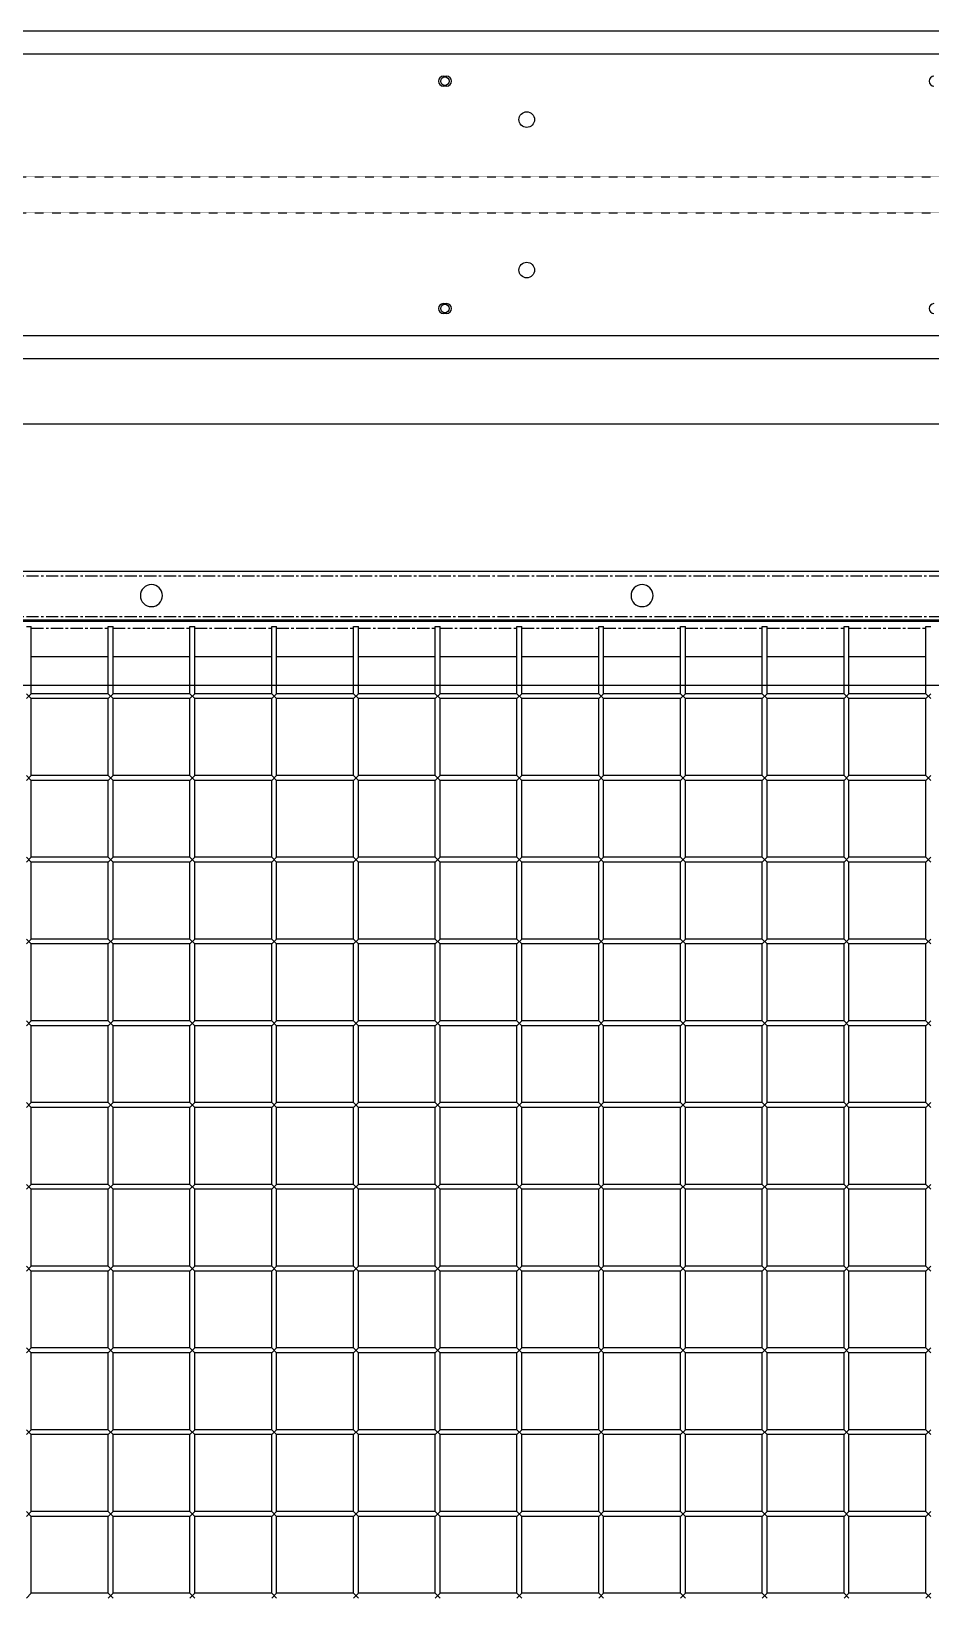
# Model space of a CAD drawing. Header units: millimetres. Extents: x -198529 to 244266, y -64 to 158464.
# Drawn here: x -168582 to -168032, y 109934 to 110890 of the extents above; entities that cross this region are included whole.
import ezdxf

# ---------------------------------------------------------------- set-up
doc = ezdxf.new("R2010")
doc.units = ezdxf.units.MM
doc.linetypes.add('CENTER', pattern=[12, 7.5, -1.5, 1.5, -1.5])
doc.linetypes.add('HIDDEN', pattern=[0.2, 0.1, -0.1])
doc.layers.add('0-DCC', color=30, linetype='Continuous')
doc.layers.add('0-DCC-STRUC', color=180, linetype='Continuous')

# ---------------------------------------------------------------- blocks, each defined once
blk = doc.blocks.new('DCC2850x1800(右)')
at = {"color": 0, "linetype": 'Continuous'}
for p, q in [((65614.5, -72678.48), (62966, -72678.48)), ((62966, -72709.38), (65613, -72709.38)), ((63792.5, -72712.38), (63789.5, -72712.38)), ((63792.5, -72753.48), (63792.5, -72712.38)), ((63839.5, -72753.48), (63839.5, -72712.38)), ((63842.5, -72712.38), (63839.5, -72712.38)), ((63842.5, -72753.48), (63842.5, -72712.38)), ((63889.5, -72753.48), (63889.5, -72712.38)), ((63892.5, -72712.38), (63889.5, -72712.38)), ((63892.5, -72753.48), (63892.5, -72712.38)), ((63939.5, -72753.48), (63939.5, -72712.38)), ((63942.5, -72712.38), (63939.5, -72712.38)), ((63942.5, -72753.48), (63942.5, -72712.38)), ((63989.5, -72753.48), (63989.5, -72712.38)), ((63992.5, -72712.38), (63989.5, -72712.38)), ((63992.5, -72753.48), (63992.5, -72712.38)), ((64039.5, -72753.48), (64039.5, -72712.38)), ((64042.5, -72712.38), (64039.5, -72712.38)), ((64042.5, -72753.48), (64042.5, -72712.38)), ((64089.5, -72753.48), (64089.5, -72712.38)), ((64092.5, -72712.38), (64089.5, -72712.38)), ((64092.5, -72753.48), (64092.5, -72712.38)), ((64139.5, -72753.48), (64139.5, -72712.38)), ((64142.5, -72712.38), (64139.5, -72712.38)), ((64142.5, -72753.48), (64142.5, -72712.38)), ((64189.5, -72753.48), (64189.5, -72712.38)), ((64192.5, -72712.38), (64189.5, -72712.38)), ((64192.5, -72753.48), (64192.5, -72712.38)), ((64239.5, -72753.48), (64239.5, -72712.38)), ((64242.5, -72712.38), (64239.5, -72712.38)), ((64242.5, -72753.48), (64242.5, -72712.38)), ((64289.5, -72753.48), (64289.5, -72712.38)), ((64292.5, -72712.38), (64289.5, -72712.38)), ((64292.5, -72753.48), (64292.5, -72712.38)), ((64339.5, -72753.48), (64339.5, -72712.38)), ((64342.5, -72712.38), (64339.5, -72712.38)), ((63792.5, -72730.88), (63839.5, -72730.88)), ((63842.5, -72730.88), (63889.5, -72730.88)), ((63892.5, -72730.88), (63939.5, -72730.88)), ((63942.5, -72730.88), (63989.5, -72730.88)), ((63992.5, -72730.88), (64039.5, -72730.88)), ((64042.5, -72730.88), (64089.5, -72730.88)), ((64092.5, -72730.88), (64139.5, -72730.88)), ((64142.5, -72730.88), (64189.5, -72730.88)), ((64192.5, -72730.88), (64239.5, -72730.88)), ((64242.5, -72730.88), (64289.5, -72730.88)), ((64292.5, -72730.88), (64339.5, -72730.88)), ((63792.5, -72756.48), (63789.5, -72753.48)), ((63792.5, -72753.48), (63789.5, -72756.48)), ((63792.5, -72753.48), (63839.5, -72753.48)), ((63792.5, -72756.48), (63839.5, -72756.48)), ((63792.5, -72803.48), (63792.5, -72756.48)), ((63842.5, -72756.48), (63839.5, -72753.48)), ((63842.5, -72753.48), (63839.5, -72756.48)), ((63839.5, -72803.48), (63839.5, -72756.48)), ((63842.5, -72753.48), (63889.5, -72753.48)), ((63842.5, -72756.48), (63889.5, -72756.48)), ((63842.5, -72803.48), (63842.5, -72756.48)), ((63892.5, -72756.48), (63889.5, -72753.48)), ((63892.5, -72753.48), (63889.5, -72756.48)), ((63889.5, -72803.48), (63889.5, -72756.48)), ((63892.5, -72753.48), (63939.5, -72753.48)), ((63892.5, -72756.48), (63939.5, -72756.48)), ((63892.5, -72803.48), (63892.5, -72756.48)), ((63942.5, -72756.48), (63939.5, -72753.48)), ((63942.5, -72753.48), (63939.5, -72756.48)), ((63939.5, -72803.48), (63939.5, -72756.48)), ((63942.5, -72753.48), (63989.5, -72753.48)), ((63942.5, -72756.48), (63989.5, -72756.48)), ((63942.5, -72803.48), (63942.5, -72756.48)), ((63992.5, -72756.48), (63989.5, -72753.48)), ((63992.5, -72753.48), (63989.5, -72756.48)), ((63989.5, -72803.48), (63989.5, -72756.48)), ((63992.5, -72753.48), (64039.5, -72753.48)), ((63992.5, -72756.48), (64039.5, -72756.48)), ((63992.5, -72803.48), (63992.5, -72756.48)), ((64042.5, -72756.48), (64039.5, -72753.48)), ((64042.5, -72753.48), (64039.5, -72756.48)), ((64039.5, -72803.48), (64039.5, -72756.48)), ((64042.5, -72753.48), (64089.5, -72753.48)), ((64042.5, -72756.48), (64089.5, -72756.48)), ((64042.5, -72803.48), (64042.5, -72756.48)), ((64092.5, -72756.48), (64089.5, -72753.48)), ((64089.5, -72756.48), (64092.5, -72753.48)), ((64089.5, -72803.48), (64089.5, -72756.48)), ((64092.5, -72753.48), (64139.5, -72753.48)), ((64092.5, -72756.48), (64139.5, -72756.48)), ((64092.5, -72803.48), (64092.5, -72756.48)), ((64142.5, -72756.48), (64139.5, -72753.48)), ((64139.5, -72756.48), (64142.5, -72753.48)), ((64139.5, -72803.48), (64139.5, -72756.48)), ((64142.5, -72753.48), (64189.5, -72753.48)), ((64142.5, -72756.48), (64189.5, -72756.48)), ((64142.5, -72803.48), (64142.5, -72756.48)), ((64192.5, -72756.48), (64189.5, -72753.48)), ((64189.5, -72756.48), (64192.5, -72753.48)), ((64189.5, -72803.48), (64189.5, -72756.48)), ((64192.5, -72753.48), (64239.5, -72753.48)), ((64192.5, -72756.48), (64239.5, -72756.48)), ((64192.5, -72803.48), (64192.5, -72756.48)), ((64242.5, -72756.48), (64239.5, -72753.48)), ((64239.5, -72756.48), (64242.5, -72753.48)), ((64239.5, -72803.48), (64239.5, -72756.48)), ((64242.5, -72753.48), (64289.5, -72753.48)), ((64242.5, -72756.48), (64289.5, -72756.48)), ((64242.5, -72803.48), (64242.5, -72756.48)), ((64292.5, -72756.48), (64289.5, -72753.48)), ((64289.5, -72756.48), (64292.5, -72753.48)), ((64289.5, -72803.48), (64289.5, -72756.48)), ((64292.5, -72753.48), (64339.5, -72753.48)), ((64292.5, -72756.48), (64339.5, -72756.48)), ((64292.5, -72803.48), (64292.5, -72756.48)), ((64342.5, -72756.48), (64339.5, -72753.48)), ((64339.5, -72756.48), (64342.5, -72753.48)), ((64339.5, -72803.48), (64339.5, -72756.48)), ((63792.5, -72806.48), (63789.5, -72803.48)), ((63792.5, -72803.48), (63789.5, -72806.48)), ((63792.5, -72803.48), (63839.5, -72803.48)), ((63792.5, -72853.48), (63792.5, -72806.48)), ((63792.5, -72806.48), (63839.5, -72806.48)), ((63842.5, -72806.48), (63839.5, -72803.48)), ((63842.5, -72803.48), (63839.5, -72806.48)), ((63839.5, -72853.48), (63839.5, -72806.48)), ((63842.5, -72803.48), (63889.5, -72803.48)), ((63842.5, -72853.48), (63842.5, -72806.48)), ((63842.5, -72806.48), (63889.5, -72806.48)), ((63892.5, -72806.48), (63889.5, -72803.48)), ((63892.5, -72803.48), (63889.5, -72806.48)), ((63889.5, -72853.48), (63889.5, -72806.48)), ((63892.5, -72803.48), (63939.5, -72803.48)), ((63892.5, -72853.48), (63892.5, -72806.48)), ((63892.5, -72806.48), (63939.5, -72806.48)), ((63942.5, -72806.48), (63939.5, -72803.48)), ((63942.5, -72803.48), (63939.5, -72806.48)), ((63939.5, -72853.48), (63939.5, -72806.48)), ((63942.5, -72803.48), (63989.5, -72803.48)), ((63942.5, -72853.48), (63942.5, -72806.48)), ((63942.5, -72806.48), (63989.5, -72806.48)), ((63992.5, -72806.48), (63989.5, -72803.48)), ((63992.5, -72803.48), (63989.5, -72806.48)), ((63989.5, -72853.48), (63989.5, -72806.48)), ((63992.5, -72803.48), (64039.5, -72803.48)), ((63992.5, -72853.48), (63992.5, -72806.48)), ((63992.5, -72806.48), (64039.5, -72806.48)), ((64042.5, -72806.48), (64039.5, -72803.48)), ((64042.5, -72803.48), (64039.5, -72806.48)), ((64039.5, -72853.48), (64039.5, -72806.48)), ((64042.5, -72803.48), (64089.5, -72803.48)), ((64042.5, -72853.48), (64042.5, -72806.48)), ((64042.5, -72806.48), (64089.5, -72806.48)), ((64092.5, -72806.48), (64089.5, -72803.48)), ((64092.5, -72803.48), (64089.5, -72806.48)), ((64089.5, -72853.48), (64089.5, -72806.48)), ((64092.5, -72803.48), (64139.5, -72803.48)), ((64092.5, -72853.48), (64092.5, -72806.48)), ((64092.5, -72806.48), (64139.5, -72806.48)), ((64142.5, -72806.48), (64139.5, -72803.48)), ((64142.5, -72803.48), (64139.5, -72806.48)), ((64139.5, -72853.48), (64139.5, -72806.48)), ((64142.5, -72803.48), (64189.5, -72803.48)), ((64142.5, -72853.48), (64142.5, -72806.48)), ((64142.5, -72806.48), (64189.5, -72806.48)), ((64192.5, -72806.48), (64189.5, -72803.48)), ((64192.5, -72803.48), (64189.5, -72806.48)), ((64189.5, -72853.48), (64189.5, -72806.48)), ((64192.5, -72803.48), (64239.5, -72803.48)), ((64192.5, -72853.48), (64192.5, -72806.48)), ((64192.5, -72806.48), (64239.5, -72806.48)), ((64242.5, -72806.48), (64239.5, -72803.48)), ((64242.5, -72803.48), (64239.5, -72806.48)), ((64239.5, -72853.48), (64239.5, -72806.48)), ((64242.5, -72803.48), (64289.5, -72803.48)), ((64242.5, -72853.48), (64242.5, -72806.48)), ((64242.5, -72806.48), (64289.5, -72806.48)), ((64292.5, -72806.48), (64289.5, -72803.48)), ((64292.5, -72803.48), (64289.5, -72806.48)), ((64289.5, -72853.48), (64289.5, -72806.48)), ((64292.5, -72803.48), (64339.5, -72803.48)), ((64292.5, -72853.48), (64292.5, -72806.48)), ((64292.5, -72806.48), (64339.5, -72806.48)), ((64342.5, -72806.48), (64339.5, -72803.48)), ((64342.5, -72803.48), (64339.5, -72806.48)), ((64339.5, -72853.48), (64339.5, -72806.48)), ((63792.5, -72856.48), (63789.5, -72853.48)), ((63792.5, -72853.48), (63789.5, -72856.48)), ((63792.5, -72853.48), (63839.5, -72853.48)), ((63792.5, -72903.48), (63792.5, -72856.48)), ((63792.5, -72856.48), (63839.5, -72856.48)), ((63842.5, -72856.48), (63839.5, -72853.48)), ((63842.5, -72853.48), (63839.5, -72856.48)), ((63839.5, -72903.48), (63839.5, -72856.48)), ((63842.5, -72853.48), (63889.5, -72853.48)), ((63842.5, -72903.48), (63842.5, -72856.48)), ((63842.5, -72856.48), (63889.5, -72856.48)), ((63892.5, -72856.48), (63889.5, -72853.48)), ((63892.5, -72853.48), (63889.5, -72856.48)), ((63889.5, -72903.48), (63889.5, -72856.48)), ((63892.5, -72853.48), (63939.5, -72853.48)), ((63892.5, -72903.48), (63892.5, -72856.48)), ((63892.5, -72856.48), (63939.5, -72856.48)), ((63942.5, -72856.48), (63939.5, -72853.48)), ((63942.5, -72853.48), (63939.5, -72856.48)), ((63939.5, -72903.48), (63939.5, -72856.48)), ((63942.5, -72853.48), (63989.5, -72853.48)), ((63942.5, -72903.48), (63942.5, -72856.48)), ((63942.5, -72856.48), (63989.5, -72856.48)), ((63992.5, -72856.48), (63989.5, -72853.48)), ((63992.5, -72853.48), (63989.5, -72856.48)), ((63989.5, -72903.48), (63989.5, -72856.48)), ((63992.5, -72853.48), (64039.5, -72853.48)), ((63992.5, -72903.48), (63992.5, -72856.48)), ((63992.5, -72856.48), (64039.5, -72856.48)), ((64042.5, -72856.48), (64039.5, -72853.48)), ((64042.5, -72853.48), (64039.5, -72856.48)), ((64039.5, -72903.48), (64039.5, -72856.48)), ((64042.5, -72853.48), (64089.5, -72853.48)), ((64042.5, -72903.48), (64042.5, -72856.48)), ((64042.5, -72856.48), (64089.5, -72856.48)), ((64092.5, -72856.48), (64089.5, -72853.48)), ((64092.5, -72853.48), (64089.5, -72856.48)), ((64089.5, -72903.48), (64089.5, -72856.48)), ((64092.5, -72853.48), (64139.5, -72853.48)), ((64092.5, -72903.48), (64092.5, -72856.48)), ((64092.5, -72856.48), (64139.5, -72856.48)), ((64142.5, -72856.48), (64139.5, -72853.48)), ((64142.5, -72853.48), (64139.5, -72856.48)), ((64139.5, -72903.48), (64139.5, -72856.48)), ((64142.5, -72853.48), (64189.5, -72853.48)), ((64142.5, -72903.48), (64142.5, -72856.48)), ((64142.5, -72856.48), (64189.5, -72856.48)), ((64192.5, -72856.48), (64189.5, -72853.48)), ((64192.5, -72853.48), (64189.5, -72856.48)), ((64189.5, -72903.48), (64189.5, -72856.48)), ((64192.5, -72853.48), (64239.5, -72853.48)), ((64192.5, -72903.48), (64192.5, -72856.48)), ((64192.5, -72856.48), (64239.5, -72856.48)), ((64242.5, -72856.48), (64239.5, -72853.48)), ((64242.5, -72853.48), (64239.5, -72856.48)), ((64239.5, -72903.48), (64239.5, -72856.48)), ((64242.5, -72853.48), (64289.5, -72853.48)), ((64242.5, -72903.48), (64242.5, -72856.48)), ((64242.5, -72856.48), (64289.5, -72856.48)), ((64292.5, -72856.48), (64289.5, -72853.48)), ((64292.5, -72853.48), (64289.5, -72856.48)), ((64289.5, -72903.48), (64289.5, -72856.48)), ((64292.5, -72853.48), (64339.5, -72853.48)), ((64292.5, -72903.48), (64292.5, -72856.48)), ((64292.5, -72856.48), (64339.5, -72856.48)), ((64342.5, -72856.48), (64339.5, -72853.48)), ((64342.5, -72853.48), (64339.5, -72856.48)), ((64339.5, -72903.48), (64339.5, -72856.48)), ((63792.5, -72906.48), (63789.5, -72903.48)), ((63792.5, -72903.48), (63789.5, -72906.48)), ((63792.5, -72903.48), (63839.5, -72903.48)), ((63842.5, -72906.48), (63839.5, -72903.48)), ((63842.5, -72903.48), (63839.5, -72906.48)), ((63842.5, -72903.48), (63889.5, -72903.48)), ((63892.5, -72906.48), (63889.5, -72903.48)), ((63892.5, -72903.48), (63889.5, -72906.48)), ((63892.5, -72903.48), (63939.5, -72903.48)), ((63942.5, -72906.48), (63939.5, -72903.48)), ((63942.5, -72903.48), (63939.5, -72906.48)), ((63942.5, -72903.48), (63989.5, -72903.48)), ((63992.5, -72906.48), (63989.5, -72903.48)), ((63992.5, -72903.48), (63989.5, -72906.48)), ((63992.5, -72903.48), (64039.5, -72903.48)), ((64042.5, -72906.48), (64039.5, -72903.48)), ((64042.5, -72903.48), (64039.5, -72906.48)), ((64042.5, -72903.48), (64089.5, -72903.48)), ((64092.5, -72906.48), (64089.5, -72903.48)), ((64092.5, -72903.48), (64089.5, -72906.48)), ((64092.5, -72903.48), (64139.5, -72903.48)), ((64142.5, -72906.48), (64139.5, -72903.48)), ((64142.5, -72903.48), (64139.5, -72906.48)), ((64142.5, -72903.48), (64189.5, -72903.48)), ((64192.5, -72906.48), (64189.5, -72903.48)), ((64192.5, -72903.48), (64189.5, -72906.48)), ((64192.5, -72903.48), (64239.5, -72903.48)), ((64242.5, -72906.48), (64239.5, -72903.48)), ((64242.5, -72903.48), (64239.5, -72906.48)), ((64242.5, -72903.48), (64289.5, -72903.48)), ((64292.5, -72906.48), (64289.5, -72903.48)), ((64292.5, -72903.48), (64289.5, -72906.48)), ((64292.5, -72903.48), (64339.5, -72903.48)), ((64342.5, -72906.48), (64339.5, -72903.48)), ((64342.5, -72903.48), (64339.5, -72906.48)), ((63792.5, -72953.48), (63792.5, -72906.48)), ((63792.5, -72906.48), (63839.5, -72906.48)), ((63839.5, -72953.48), (63839.5, -72906.48)), ((63842.5, -72953.48), (63842.5, -72906.48)), ((63842.5, -72906.48), (63889.5, -72906.48)), ((63889.5, -72953.48), (63889.5, -72906.48)), ((63892.5, -72953.48), (63892.5, -72906.48)), ((63892.5, -72906.48), (63939.5, -72906.48)), ((63939.5, -72953.48), (63939.5, -72906.48)), ((63942.5, -72953.48), (63942.5, -72906.48)), ((63942.5, -72906.48), (63989.5, -72906.48)), ((63989.5, -72953.48), (63989.5, -72906.48)), ((63992.5, -72953.48), (63992.5, -72906.48)), ((63992.5, -72906.48), (64039.5, -72906.48)), ((64039.5, -72953.48), (64039.5, -72906.48)), ((64042.5, -72953.48), (64042.5, -72906.48)), ((64042.5, -72906.48), (64089.5, -72906.48)), ((64089.5, -72953.48), (64089.5, -72906.48)), ((64092.5, -72953.48), (64092.5, -72906.48)), ((64092.5, -72906.48), (64139.5, -72906.48)), ((64139.5, -72953.48), (64139.5, -72906.48)), ((64142.5, -72953.48), (64142.5, -72906.48)), ((64142.5, -72906.48), (64189.5, -72906.48)), ((64189.5, -72953.48), (64189.5, -72906.48)), ((64192.5, -72953.48), (64192.5, -72906.48)), ((64192.5, -72906.48), (64239.5, -72906.48)), ((64239.5, -72953.48), (64239.5, -72906.48)), ((64242.5, -72953.48), (64242.5, -72906.48)), ((64242.5, -72906.48), (64289.5, -72906.48)), ((64289.5, -72953.48), (64289.5, -72906.48)), ((64292.5, -72953.48), (64292.5, -72906.48)), ((64292.5, -72906.48), (64339.5, -72906.48)), ((64339.5, -72953.48), (64339.5, -72906.48)), ((63792.5, -72956.48), (63789.5, -72953.48)), ((63792.5, -72953.48), (63789.5, -72956.48)), ((63792.5, -72953.48), (63839.5, -72953.48)), ((63792.5, -73003.48), (63792.5, -72956.48)), ((63792.5, -72956.48), (63839.5, -72956.48)), ((63842.5, -72956.48), (63839.5, -72953.48)), ((63842.5, -72953.48), (63839.5, -72956.48)), ((63839.5, -73003.48), (63839.5, -72956.48)), ((63842.5, -72953.48), (63889.5, -72953.48)), ((63842.5, -73003.48), (63842.5, -72956.48)), ((63842.5, -72956.48), (63889.5, -72956.48)), ((63892.5, -72956.48), (63889.5, -72953.48)), ((63892.5, -72953.48), (63889.5, -72956.48)), ((63889.5, -73003.48), (63889.5, -72956.48)), ((63892.5, -72953.48), (63939.5, -72953.48)), ((63892.5, -73003.48), (63892.5, -72956.48)), ((63892.5, -72956.48), (63939.5, -72956.48)), ((63942.5, -72956.48), (63939.5, -72953.48)), ((63942.5, -72953.48), (63939.5, -72956.48)), ((63939.5, -73003.48), (63939.5, -72956.48)), ((63942.5, -72953.48), (63989.5, -72953.48)), ((63942.5, -73003.48), (63942.5, -72956.48)), ((63942.5, -72956.48), (63989.5, -72956.48)), ((63992.5, -72956.48), (63989.5, -72953.48)), ((63992.5, -72953.48), (63989.5, -72956.48)), ((63989.5, -73003.48), (63989.5, -72956.48)), ((63992.5, -72953.48), (64039.5, -72953.48)), ((63992.5, -73003.48), (63992.5, -72956.48)), ((63992.5, -72956.48), (64039.5, -72956.48)), ((64042.5, -72956.48), (64039.5, -72953.48)), ((64042.5, -72953.48), (64039.5, -72956.48)), ((64039.5, -73003.48), (64039.5, -72956.48)), ((64042.5, -72953.48), (64089.5, -72953.48)), ((64042.5, -73003.48), (64042.5, -72956.48)), ((64042.5, -72956.48), (64089.5, -72956.48)), ((64092.5, -72956.48), (64089.5, -72953.48)), ((64092.5, -72953.48), (64089.5, -72956.48)), ((64089.5, -73003.48), (64089.5, -72956.48)), ((64092.5, -72953.48), (64139.5, -72953.48)), ((64092.5, -73003.48), (64092.5, -72956.48)), ((64092.5, -72956.48), (64139.5, -72956.48)), ((64142.5, -72956.48), (64139.5, -72953.48)), ((64142.5, -72953.48), (64139.5, -72956.48)), ((64139.5, -73003.48), (64139.5, -72956.48)), ((64142.5, -72953.48), (64189.5, -72953.48)), ((64142.5, -73003.48), (64142.5, -72956.48)), ((64142.5, -72956.48), (64189.5, -72956.48)), ((64192.5, -72956.48), (64189.5, -72953.48)), ((64192.5, -72953.48), (64189.5, -72956.48)), ((64189.5, -73003.48), (64189.5, -72956.48)), ((64192.5, -72953.48), (64239.5, -72953.48)), ((64192.5, -73003.48), (64192.5, -72956.48)), ((64192.5, -72956.48), (64239.5, -72956.48)), ((64242.5, -72956.48), (64239.5, -72953.48)), ((64242.5, -72953.48), (64239.5, -72956.48)), ((64239.5, -73003.48), (64239.5, -72956.48)), ((64242.5, -72953.48), (64289.5, -72953.48)), ((64242.5, -73003.48), (64242.5, -72956.48)), ((64242.5, -72956.48), (64289.5, -72956.48)), ((64292.5, -72956.48), (64289.5, -72953.48)), ((64292.5, -72953.48), (64289.5, -72956.48)), ((64289.5, -73003.48), (64289.5, -72956.48)), ((64292.5, -72953.48), (64339.5, -72953.48)), ((64292.5, -73003.48), (64292.5, -72956.48)), ((64292.5, -72956.48), (64339.5, -72956.48)), ((64342.5, -72956.48), (64339.5, -72953.48)), ((64342.5, -72953.48), (64339.5, -72956.48)), ((64339.5, -73003.48), (64339.5, -72956.48)), ((63792.5, -73006.48), (63789.5, -73003.48)), ((63792.5, -73003.48), (63789.5, -73006.48)), ((63792.5, -73003.48), (63839.5, -73003.48)), ((63792.5, -73053.48), (63792.5, -73006.48)), ((63792.5, -73006.48), (63839.5, -73006.48)), ((63842.5, -73006.48), (63839.5, -73003.48)), ((63842.5, -73003.48), (63839.5, -73006.48)), ((63839.5, -73053.48), (63839.5, -73006.48)), ((63842.5, -73003.48), (63889.5, -73003.48)), ((63842.5, -73053.48), (63842.5, -73006.48)), ((63842.5, -73006.48), (63889.5, -73006.48)), ((63892.5, -73006.48), (63889.5, -73003.48)), ((63892.5, -73003.48), (63889.5, -73006.48)), ((63889.5, -73053.48), (63889.5, -73006.48)), ((63892.5, -73003.48), (63939.5, -73003.48)), ((63892.5, -73053.48), (63892.5, -73006.48)), ((63892.5, -73006.48), (63939.5, -73006.48)), ((63942.5, -73006.48), (63939.5, -73003.48)), ((63942.5, -73003.48), (63939.5, -73006.48)), ((63939.5, -73053.48), (63939.5, -73006.48)), ((63942.5, -73003.48), (63989.5, -73003.48)), ((63942.5, -73053.48), (63942.5, -73006.48)), ((63942.5, -73006.48), (63989.5, -73006.48)), ((63992.5, -73006.48), (63989.5, -73003.48)), ((63992.5, -73003.48), (63989.5, -73006.48)), ((63989.5, -73053.48), (63989.5, -73006.48)), ((63992.5, -73003.48), (64039.5, -73003.48)), ((63992.5, -73053.48), (63992.5, -73006.48)), ((63992.5, -73006.48), (64039.5, -73006.48)), ((64042.5, -73006.48), (64039.5, -73003.48)), ((64042.5, -73003.48), (64039.5, -73006.48)), ((64039.5, -73053.48), (64039.5, -73006.48)), ((64042.5, -73003.48), (64089.5, -73003.48)), ((64042.5, -73053.48), (64042.5, -73006.48)), ((64042.5, -73006.48), (64089.5, -73006.48)), ((64092.5, -73006.48), (64089.5, -73003.48)), ((64092.5, -73003.48), (64089.5, -73006.48)), ((64089.5, -73053.48), (64089.5, -73006.48)), ((64092.5, -73003.48), (64139.5, -73003.48)), ((64092.5, -73053.48), (64092.5, -73006.48)), ((64092.5, -73006.48), (64139.5, -73006.48)), ((64142.5, -73006.48), (64139.5, -73003.48)), ((64142.5, -73003.48), (64139.5, -73006.48)), ((64139.5, -73053.48), (64139.5, -73006.48)), ((64142.5, -73003.48), (64189.5, -73003.48)), ((64142.5, -73053.48), (64142.5, -73006.48)), ((64142.5, -73006.48), (64189.5, -73006.48)), ((64192.5, -73006.48), (64189.5, -73003.48)), ((64192.5, -73003.48), (64189.5, -73006.48)), ((64189.5, -73053.48), (64189.5, -73006.48)), ((64192.5, -73003.48), (64239.5, -73003.48)), ((64192.5, -73053.48), (64192.5, -73006.48)), ((64192.5, -73006.48), (64239.5, -73006.48)), ((64242.5, -73006.48), (64239.5, -73003.48)), ((64242.5, -73003.48), (64239.5, -73006.48)), ((64239.5, -73053.48), (64239.5, -73006.48)), ((64242.5, -73003.48), (64289.5, -73003.48)), ((64242.5, -73053.48), (64242.5, -73006.48)), ((64242.5, -73006.48), (64289.5, -73006.48)), ((64292.5, -73006.48), (64289.5, -73003.48)), ((64292.5, -73003.48), (64289.5, -73006.48)), ((64289.5, -73053.48), (64289.5, -73006.48)), ((64292.5, -73003.48), (64339.5, -73003.48)), ((64292.5, -73053.48), (64292.5, -73006.48)), ((64292.5, -73006.48), (64339.5, -73006.48)), ((64342.5, -73006.48), (64339.5, -73003.48)), ((64342.5, -73003.48), (64339.5, -73006.48)), ((64339.5, -73053.48), (64339.5, -73006.48)), ((63792.5, -73056.48), (63789.5, -73053.48)), ((63792.5, -73053.48), (63789.5, -73056.48)), ((63792.5, -73053.48), (63839.5, -73053.48)), ((63792.5, -73103.48), (63792.5, -73056.48)), ((63792.5, -73056.48), (63839.5, -73056.48)), ((63842.5, -73056.48), (63839.5, -73053.48)), ((63842.5, -73053.48), (63839.5, -73056.48)), ((63839.5, -73103.48), (63839.5, -73056.48)), ((63842.5, -73053.48), (63889.5, -73053.48)), ((63842.5, -73103.48), (63842.5, -73056.48)), ((63842.5, -73056.48), (63889.5, -73056.48)), ((63892.5, -73056.48), (63889.5, -73053.48)), ((63892.5, -73053.48), (63889.5, -73056.48)), ((63889.5, -73103.48), (63889.5, -73056.48)), ((63892.5, -73053.48), (63939.5, -73053.48)), ((63892.5, -73103.48), (63892.5, -73056.48)), ((63892.5, -73056.48), (63939.5, -73056.48)), ((63942.5, -73056.48), (63939.5, -73053.48)), ((63942.5, -73053.48), (63939.5, -73056.48)), ((63939.5, -73103.48), (63939.5, -73056.48)), ((63942.5, -73053.48), (63989.5, -73053.48)), ((63942.5, -73103.48), (63942.5, -73056.48)), ((63942.5, -73056.48), (63989.5, -73056.48)), ((63992.5, -73056.48), (63989.5, -73053.48)), ((63992.5, -73053.48), (63989.5, -73056.48)), ((63989.5, -73103.48), (63989.5, -73056.48)), ((63992.5, -73053.48), (64039.5, -73053.48)), ((63992.5, -73103.48), (63992.5, -73056.48)), ((63992.5, -73056.48), (64039.5, -73056.48)), ((64042.5, -73056.48), (64039.5, -73053.48)), ((64042.5, -73053.48), (64039.5, -73056.48)), ((64039.5, -73103.48), (64039.5, -73056.48)), ((64042.5, -73053.48), (64089.5, -73053.48)), ((64042.5, -73103.48), (64042.5, -73056.48)), ((64042.5, -73056.48), (64089.5, -73056.48)), ((64092.5, -73056.48), (64089.5, -73053.48)), ((64092.5, -73053.48), (64089.5, -73056.48)), ((64089.5, -73103.48), (64089.5, -73056.48)), ((64092.5, -73053.48), (64139.5, -73053.48)), ((64092.5, -73103.48), (64092.5, -73056.48)), ((64092.5, -73056.48), (64139.5, -73056.48)), ((64142.5, -73056.48), (64139.5, -73053.48)), ((64142.5, -73053.48), (64139.5, -73056.48)), ((64139.5, -73103.48), (64139.5, -73056.48)), ((64142.5, -73053.48), (64189.5, -73053.48)), ((64142.5, -73103.48), (64142.5, -73056.48)), ((64142.5, -73056.48), (64189.5, -73056.48)), ((64192.5, -73056.48), (64189.5, -73053.48)), ((64192.5, -73053.48), (64189.5, -73056.48)), ((64189.5, -73103.48), (64189.5, -73056.48)), ((64192.5, -73053.48), (64239.5, -73053.48)), ((64192.5, -73103.48), (64192.5, -73056.48)), ((64192.5, -73056.48), (64239.5, -73056.48)), ((64242.5, -73056.48), (64239.5, -73053.48)), ((64242.5, -73053.48), (64239.5, -73056.48)), ((64239.5, -73103.48), (64239.5, -73056.48)), ((64242.5, -73053.48), (64289.5, -73053.48)), ((64242.5, -73103.48), (64242.5, -73056.48)), ((64242.5, -73056.48), (64289.5, -73056.48)), ((64292.5, -73056.48), (64289.5, -73053.48)), ((64292.5, -73053.48), (64289.5, -73056.48)), ((64289.5, -73103.48), (64289.5, -73056.48)), ((64292.5, -73053.48), (64339.5, -73053.48)), ((64292.5, -73103.48), (64292.5, -73056.48)), ((64292.5, -73056.48), (64339.5, -73056.48)), ((64342.5, -73056.48), (64339.5, -73053.48)), ((64342.5, -73053.48), (64339.5, -73056.48)), ((64339.5, -73103.48), (64339.5, -73056.48)), ((63792.5, -73106.48), (63789.5, -73103.48)), ((63792.5, -73103.48), (63789.5, -73106.48)), ((63792.5, -73103.48), (63839.5, -73103.48)), ((63842.5, -73106.48), (63839.5, -73103.48)), ((63842.5, -73103.48), (63839.5, -73106.48)), ((63842.5, -73103.48), (63889.5, -73103.48)), ((63892.5, -73106.48), (63889.5, -73103.48)), ((63892.5, -73103.48), (63889.5, -73106.48)), ((63892.5, -73103.48), (63939.5, -73103.48)), ((63942.5, -73106.48), (63939.5, -73103.48)), ((63942.5, -73103.48), (63939.5, -73106.48)), ((63942.5, -73103.48), (63989.5, -73103.48)), ((63992.5, -73106.48), (63989.5, -73103.48)), ((63992.5, -73103.48), (63989.5, -73106.48)), ((63992.5, -73103.48), (64039.5, -73103.48)), ((64042.5, -73106.48), (64039.5, -73103.48)), ((64042.5, -73103.48), (64039.5, -73106.48)), ((64042.5, -73103.48), (64089.5, -73103.48)), ((64092.5, -73106.48), (64089.5, -73103.48)), ((64092.5, -73103.48), (64089.5, -73106.48)), ((64092.5, -73103.48), (64139.5, -73103.48)), ((64142.5, -73106.48), (64139.5, -73103.48)), ((64142.5, -73103.48), (64139.5, -73106.48)), ((64142.5, -73103.48), (64189.5, -73103.48)), ((64192.5, -73106.48), (64189.5, -73103.48)), ((64192.5, -73103.48), (64189.5, -73106.48)), ((64192.5, -73103.48), (64239.5, -73103.48)), ((64242.5, -73106.48), (64239.5, -73103.48)), ((64242.5, -73103.48), (64239.5, -73106.48)), ((64242.5, -73103.48), (64289.5, -73103.48)), ((64292.5, -73106.48), (64289.5, -73103.48)), ((64292.5, -73103.48), (64289.5, -73106.48)), ((64292.5, -73103.48), (64339.5, -73103.48)), ((64342.5, -73106.48), (64339.5, -73103.48)), ((64342.5, -73103.48), (64339.5, -73106.48)), ((63792.5, -73153.48), (63792.5, -73106.48)), ((63792.5, -73106.48), (63839.5, -73106.48)), ((63839.5, -73153.48), (63839.5, -73106.48)), ((63842.5, -73153.48), (63842.5, -73106.48)), ((63842.5, -73106.48), (63889.5, -73106.48)), ((63889.5, -73153.48), (63889.5, -73106.48)), ((63892.5, -73153.48), (63892.5, -73106.48)), ((63892.5, -73106.48), (63939.5, -73106.48)), ((63939.5, -73153.48), (63939.5, -73106.48)), ((63942.5, -73153.48), (63942.5, -73106.48)), ((63942.5, -73106.48), (63989.5, -73106.48)), ((63989.5, -73153.48), (63989.5, -73106.48)), ((63992.5, -73153.48), (63992.5, -73106.48)), ((63992.5, -73106.48), (64039.5, -73106.48)), ((64039.5, -73153.48), (64039.5, -73106.48)), ((64042.5, -73153.48), (64042.5, -73106.48)), ((64042.5, -73106.48), (64089.5, -73106.48)), ((64089.5, -73153.48), (64089.5, -73106.48)), ((64092.5, -73153.48), (64092.5, -73106.48)), ((64092.5, -73106.48), (64139.5, -73106.48)), ((64139.5, -73153.48), (64139.5, -73106.48)), ((64142.5, -73153.48), (64142.5, -73106.48)), ((64142.5, -73106.48), (64189.5, -73106.48)), ((64189.5, -73153.48), (64189.5, -73106.48)), ((64192.5, -73153.48), (64192.5, -73106.48)), ((64192.5, -73106.48), (64239.5, -73106.48)), ((64239.5, -73153.48), (64239.5, -73106.48)), ((64242.5, -73153.48), (64242.5, -73106.48)), ((64242.5, -73106.48), (64289.5, -73106.48)), ((64289.5, -73153.48), (64289.5, -73106.48)), ((64292.5, -73153.48), (64292.5, -73106.48)), ((64292.5, -73106.48), (64339.5, -73106.48)), ((64339.5, -73153.48), (64339.5, -73106.48)), ((63792.5, -73156.48), (63789.5, -73153.48)), ((63792.5, -73153.48), (63789.5, -73156.48)), ((63792.5, -73153.48), (63839.5, -73153.48)), ((63792.5, -73203.48), (63792.5, -73156.48)), ((63792.5, -73156.48), (63839.5, -73156.48)), ((63842.5, -73156.48), (63839.5, -73153.48)), ((63842.5, -73153.48), (63839.5, -73156.48)), ((63839.5, -73203.48), (63839.5, -73156.48)), ((63842.5, -73153.48), (63889.5, -73153.48)), ((63842.5, -73203.48), (63842.5, -73156.48)), ((63842.5, -73156.48), (63889.5, -73156.48)), ((63892.5, -73156.48), (63889.5, -73153.48)), ((63892.5, -73153.48), (63889.5, -73156.48)), ((63889.5, -73203.48), (63889.5, -73156.48)), ((63892.5, -73153.48), (63939.5, -73153.48)), ((63892.5, -73203.48), (63892.5, -73156.48)), ((63892.5, -73156.48), (63939.5, -73156.48)), ((63942.5, -73156.48), (63939.5, -73153.48)), ((63942.5, -73153.48), (63939.5, -73156.48)), ((63939.5, -73203.48), (63939.5, -73156.48)), ((63942.5, -73153.48), (63989.5, -73153.48)), ((63942.5, -73203.48), (63942.5, -73156.48)), ((63942.5, -73156.48), (63989.5, -73156.48)), ((63992.5, -73156.48), (63989.5, -73153.48)), ((63992.5, -73153.48), (63989.5, -73156.48)), ((63989.5, -73203.48), (63989.5, -73156.48)), ((63992.5, -73153.48), (64039.5, -73153.48)), ((63992.5, -73203.48), (63992.5, -73156.48)), ((63992.5, -73156.48), (64039.5, -73156.48)), ((64042.5, -73156.48), (64039.5, -73153.48)), ((64042.5, -73153.48), (64039.5, -73156.48)), ((64039.5, -73203.48), (64039.5, -73156.48)), ((64042.5, -73153.48), (64089.5, -73153.48)), ((64042.5, -73203.48), (64042.5, -73156.48)), ((64042.5, -73156.48), (64089.5, -73156.48)), ((64092.5, -73156.48), (64089.5, -73153.48)), ((64092.5, -73153.48), (64089.5, -73156.48)), ((64089.5, -73203.48), (64089.5, -73156.48)), ((64092.5, -73153.48), (64139.5, -73153.48)), ((64092.5, -73203.48), (64092.5, -73156.48)), ((64092.5, -73156.48), (64139.5, -73156.48)), ((64142.5, -73156.48), (64139.5, -73153.48)), ((64142.5, -73153.48), (64139.5, -73156.48)), ((64139.5, -73203.48), (64139.5, -73156.48)), ((64142.5, -73153.48), (64189.5, -73153.48)), ((64142.5, -73203.48), (64142.5, -73156.48)), ((64142.5, -73156.48), (64189.5, -73156.48)), ((64192.5, -73156.48), (64189.5, -73153.48)), ((64192.5, -73153.48), (64189.5, -73156.48)), ((64189.5, -73203.48), (64189.5, -73156.48)), ((64192.5, -73153.48), (64239.5, -73153.48)), ((64192.5, -73203.48), (64192.5, -73156.48)), ((64192.5, -73156.48), (64239.5, -73156.48)), ((64242.5, -73156.48), (64239.5, -73153.48)), ((64242.5, -73153.48), (64239.5, -73156.48)), ((64239.5, -73203.48), (64239.5, -73156.48)), ((64242.5, -73153.48), (64289.5, -73153.48)), ((64242.5, -73203.48), (64242.5, -73156.48)), ((64242.5, -73156.48), (64289.5, -73156.48)), ((64292.5, -73156.48), (64289.5, -73153.48)), ((64292.5, -73153.48), (64289.5, -73156.48)), ((64289.5, -73203.48), (64289.5, -73156.48)), ((64292.5, -73153.48), (64339.5, -73153.48)), ((64292.5, -73203.48), (64292.5, -73156.48)), ((64292.5, -73156.48), (64339.5, -73156.48)), ((64342.5, -73156.48), (64339.5, -73153.48)), ((64342.5, -73153.48), (64339.5, -73156.48)), ((64339.5, -73203.48), (64339.5, -73156.48)), ((63792.5, -73206.48), (63789.5, -73203.48)), ((63792.5, -73203.48), (63789.5, -73206.48)), ((63792.5, -73203.48), (63839.5, -73203.48)), ((63792.5, -73206.48), (63839.5, -73206.48)), ((63792.5, -73253.48), (63792.5, -73206.48)), ((63842.5, -73206.48), (63839.5, -73203.48)), ((63842.5, -73203.48), (63839.5, -73206.48)), ((63839.5, -73253.48), (63839.5, -73206.48)), ((63842.5, -73203.48), (63889.5, -73203.48)), ((63842.5, -73206.48), (63889.5, -73206.48)), ((63842.5, -73253.48), (63842.5, -73206.48)), ((63892.5, -73206.48), (63889.5, -73203.48)), ((63892.5, -73203.48), (63889.5, -73206.48)), ((63889.5, -73253.48), (63889.5, -73206.48)), ((63892.5, -73203.48), (63939.5, -73203.48)), ((63892.5, -73253.48), (63892.5, -73206.48)), ((63892.5, -73206.48), (63939.5, -73206.48)), ((63942.5, -73206.48), (63939.5, -73203.48)), ((63942.5, -73203.48), (63939.5, -73206.48)), ((63939.5, -73253.48), (63939.5, -73206.48)), ((63942.5, -73203.48), (63989.5, -73203.48)), ((63942.5, -73253.48), (63942.5, -73206.48)), ((63942.5, -73206.48), (63989.5, -73206.48)), ((63992.5, -73206.48), (63989.5, -73203.48)), ((63992.5, -73203.48), (63989.5, -73206.48)), ((63989.5, -73253.48), (63989.5, -73206.48)), ((63992.5, -73203.48), (64039.5, -73203.48)), ((63992.5, -73253.48), (63992.5, -73206.48)), ((63992.5, -73206.48), (64039.5, -73206.48)), ((64042.5, -73206.48), (64039.5, -73203.48)), ((64042.5, -73203.48), (64039.5, -73206.48)), ((64039.5, -73253.48), (64039.5, -73206.48)), ((64042.5, -73203.48), (64089.5, -73203.48)), ((64042.5, -73253.48), (64042.5, -73206.48)), ((64042.5, -73206.48), (64089.5, -73206.48)), ((64092.5, -73206.48), (64089.5, -73203.48)), ((64092.5, -73203.48), (64089.5, -73206.48)), ((64089.5, -73253.48), (64089.5, -73206.48)), ((64092.5, -73203.48), (64139.5, -73203.48)), ((64092.5, -73253.48), (64092.5, -73206.48)), ((64092.5, -73206.48), (64139.5, -73206.48)), ((64142.5, -73206.48), (64139.5, -73203.48)), ((64142.5, -73203.48), (64139.5, -73206.48)), ((64139.5, -73253.48), (64139.5, -73206.48)), ((64142.5, -73203.48), (64189.5, -73203.48)), ((64142.5, -73253.48), (64142.5, -73206.48)), ((64142.5, -73206.48), (64189.5, -73206.48)), ((64192.5, -73206.48), (64189.5, -73203.48)), ((64192.5, -73203.48), (64189.5, -73206.48)), ((64189.5, -73253.48), (64189.5, -73206.48)), ((64192.5, -73203.48), (64239.5, -73203.48)), ((64192.5, -73253.48), (64192.5, -73206.48)), ((64192.5, -73206.48), (64239.5, -73206.48)), ((64242.5, -73206.48), (64239.5, -73203.48)), ((64242.5, -73203.48), (64239.5, -73206.48)), ((64239.5, -73253.48), (64239.5, -73206.48)), ((64242.5, -73203.48), (64289.5, -73203.48)), ((64242.5, -73253.48), (64242.5, -73206.48)), ((64242.5, -73206.48), (64289.5, -73206.48)), ((64292.5, -73206.48), (64289.5, -73203.48)), ((64292.5, -73203.48), (64289.5, -73206.48)), ((64289.5, -73253.48), (64289.5, -73206.48)), ((64292.5, -73203.48), (64339.5, -73203.48)), ((64292.5, -73253.48), (64292.5, -73206.48)), ((64292.5, -73206.48), (64339.5, -73206.48)), ((64342.5, -73206.48), (64339.5, -73203.48)), ((64342.5, -73203.48), (64339.5, -73206.48)), ((64339.5, -73253.48), (64339.5, -73206.48)), ((63792.5, -73256.48), (63789.5, -73253.48)), ((63792.5, -73253.48), (63789.5, -73256.48)), ((63792.5, -73253.48), (63839.5, -73253.48)), ((63792.5, -73256.48), (63839.5, -73256.48)), ((63792.5, -73303.48), (63792.5, -73256.48)), ((63842.5, -73256.48), (63839.5, -73253.48)), ((63842.5, -73253.48), (63839.5, -73256.48)), ((63839.5, -73303.48), (63839.5, -73256.48)), ((63842.5, -73253.48), (63889.5, -73253.48)), ((63842.5, -73256.48), (63889.5, -73256.48)), ((63842.5, -73303.48), (63842.5, -73256.48)), ((63892.5, -73256.48), (63889.5, -73253.48)), ((63892.5, -73253.48), (63889.5, -73256.48)), ((63889.5, -73303.48), (63889.5, -73256.48)), ((63892.5, -73253.48), (63939.5, -73253.48)), ((63892.5, -73303.48), (63892.5, -73256.48)), ((63892.5, -73256.48), (63939.5, -73256.48)), ((63942.5, -73256.48), (63939.5, -73253.48)), ((63942.5, -73253.48), (63939.5, -73256.48)), ((63939.5, -73303.48), (63939.5, -73256.48)), ((63942.5, -73253.48), (63989.5, -73253.48)), ((63942.5, -73303.48), (63942.5, -73256.48)), ((63942.5, -73256.48), (63989.5, -73256.48)), ((63992.5, -73256.48), (63989.5, -73253.48)), ((63992.5, -73253.48), (63989.5, -73256.48)), ((63989.5, -73303.48), (63989.5, -73256.48)), ((63992.5, -73253.48), (64039.5, -73253.48)), ((63992.5, -73303.48), (63992.5, -73256.48)), ((63992.5, -73256.48), (64039.5, -73256.48)), ((64042.5, -73256.48), (64039.5, -73253.48)), ((64042.5, -73253.48), (64039.5, -73256.48)), ((64039.5, -73303.48), (64039.5, -73256.48)), ((64042.5, -73253.48), (64089.5, -73253.48)), ((64042.5, -73303.48), (64042.5, -73256.48)), ((64042.5, -73256.48), (64089.5, -73256.48)), ((64092.5, -73256.48), (64089.5, -73253.48)), ((64092.5, -73253.48), (64089.5, -73256.48)), ((64089.5, -73303.48), (64089.5, -73256.48)), ((64092.5, -73253.48), (64139.5, -73253.48)), ((64092.5, -73303.48), (64092.5, -73256.48)), ((64092.5, -73256.48), (64139.5, -73256.48)), ((64142.5, -73256.48), (64139.5, -73253.48)), ((64142.5, -73253.48), (64139.5, -73256.48)), ((64139.5, -73303.48), (64139.5, -73256.48)), ((64142.5, -73253.48), (64189.5, -73253.48)), ((64142.5, -73303.48), (64142.5, -73256.48)), ((64142.5, -73256.48), (64189.5, -73256.48)), ((64192.5, -73256.48), (64189.5, -73253.48)), ((64192.5, -73253.48), (64189.5, -73256.48)), ((64189.5, -73303.48), (64189.5, -73256.48)), ((64192.5, -73253.48), (64239.5, -73253.48)), ((64192.5, -73303.48), (64192.5, -73256.48)), ((64192.5, -73256.48), (64239.5, -73256.48)), ((64242.5, -73256.48), (64239.5, -73253.48)), ((64242.5, -73253.48), (64239.5, -73256.48)), ((64239.5, -73303.48), (64239.5, -73256.48)), ((64242.5, -73253.48), (64289.5, -73253.48)), ((64242.5, -73303.48), (64242.5, -73256.48)), ((64242.5, -73256.48), (64289.5, -73256.48)), ((64292.5, -73256.48), (64289.5, -73253.48)), ((64292.5, -73253.48), (64289.5, -73256.48)), ((64289.5, -73303.48), (64289.5, -73256.48)), ((64292.5, -73253.48), (64339.5, -73253.48)), ((64292.5, -73303.48), (64292.5, -73256.48)), ((64292.5, -73256.48), (64339.5, -73256.48)), ((64342.5, -73256.48), (64339.5, -73253.48)), ((64342.5, -73253.48), (64339.5, -73256.48)), ((64339.5, -73303.48), (64339.5, -73256.48)), ((63792.5, -73306.48), (63789.5, -73303.48)), ((63792.5, -73303.48), (63789.5, -73306.48)), ((63792.5, -73303.48), (63839.5, -73303.48)), ((63842.5, -73306.48), (63839.5, -73303.48)), ((63842.5, -73303.48), (63839.5, -73306.48)), ((63842.5, -73303.48), (63889.5, -73303.48)), ((63892.5, -73306.48), (63889.5, -73303.48)), ((63892.5, -73303.48), (63889.5, -73306.48)), ((63892.5, -73303.48), (63939.5, -73303.48)), ((63942.5, -73306.48), (63939.5, -73303.48)), ((63942.5, -73303.48), (63939.5, -73306.48)), ((63942.5, -73303.48), (63989.5, -73303.48)), ((63992.5, -73306.48), (63989.5, -73303.48)), ((63992.5, -73303.48), (63989.5, -73306.48)), ((63992.5, -73303.48), (64039.5, -73303.48)), ((64042.5, -73306.48), (64039.5, -73303.48)), ((64042.5, -73303.48), (64039.5, -73306.48)), ((64042.5, -73303.48), (64089.5, -73303.48)), ((64092.5, -73306.48), (64089.5, -73303.48)), ((64092.5, -73303.48), (64089.5, -73306.48)), ((64092.5, -73303.48), (64139.5, -73303.48)), ((64142.5, -73306.48), (64139.5, -73303.48)), ((64142.5, -73303.48), (64139.5, -73306.48)), ((64142.5, -73303.48), (64189.5, -73303.48)), ((64192.5, -73306.48), (64189.5, -73303.48)), ((64192.5, -73303.48), (64189.5, -73306.48)), ((64192.5, -73303.48), (64239.5, -73303.48)), ((64242.5, -73306.48), (64239.5, -73303.48)), ((64242.5, -73303.48), (64239.5, -73306.48)), ((64242.5, -73303.48), (64289.5, -73303.48)), ((64292.5, -73306.48), (64289.5, -73303.48)), ((64292.5, -73303.48), (64289.5, -73306.48)), ((64292.5, -73303.48), (64339.5, -73303.48)), ((64342.5, -73306.48), (64339.5, -73303.48))]:
    blk.add_line(p, q, dxfattribs=at)
at = {"color": 0, "linetype": 'CENTER'}
for p, q in [((65614.5, -72681.48), (62966, -72681.48)), ((65614.5, -72706.38), (62966, -72706.38)), ((63839.5, -72713.38), (63792.5, -72713.38)), ((63889.5, -72713.38), (63842.5, -72713.38)), ((63939.5, -72713.38), (63892.5, -72713.38)), ((63989.5, -72713.38), (63942.5, -72713.38)), ((64039.5, -72713.38), (63992.5, -72713.38)), ((64089.5, -72713.38), (64042.5, -72713.38)), ((64139.5, -72713.38), (64092.5, -72713.38)), ((64189.5, -72713.38), (64142.5, -72713.38)), ((64239.5, -72713.38), (64192.5, -72713.38)), ((64289.5, -72713.38), (64242.5, -72713.38)), ((64339.5, -72713.38), (64292.5, -72713.38))]:
    blk.add_line(p, q, dxfattribs=at)
at = {"color": 0, "linetype": 'Continuous'}
for centre in [(63966, -72693.48), (64266, -72693.48)]:
    blk.add_circle(centre, 6.75, dxfattribs=at)
blk = doc.blocks.new('DCC2850x2300(右)水平')
at = {"color": 0, "linetype": 'Continuous'}
for p, q in [((55002.77, -142094.53), (52355.77, -142094.53)), ((55002.77, -142108.53), (52355.77, -142108.53)), ((53953.27, -142122.03), (53955.27, -142122.03)), ((53955.27, -142128.03), (53953.27, -142128.03)), ((53953.27, -142261.03), (53955.27, -142261.03)), ((53955.27, -142267.03), (53953.27, -142267.03)), ((52355.77, -142280.53), (55002.77, -142280.53)), ((52355.77, -142294.53), (55002.77, -142294.53))]:
    blk.add_line(p, q, dxfattribs=at)
at = {"color": 0, "linetype": 'HIDDEN'}
for p, q in [((52355.77, -142183.53), (55004.27, -142183.53)), ((52355.77, -142205.53), (55004.27, -142205.53))]:
    blk.add_line(p, q, dxfattribs=at)
at = {"color": 0, "linetype": 'Continuous'}
for centre, radius in [((53954.27, -142125.03), 2.6), ((54004.27, -142148.53), 4.77), ((54004.27, -142240.53), 4.77), ((53954.27, -142264.03), 2.6)]:
    blk.add_circle(centre, radius, dxfattribs=at)
for centre, start, end in [((53953.27, -142125.03), 90, 270), ((53955.27, -142125.03), 270, 90), ((54253.27, -142125.03), 90, 270), ((53953.27, -142264.03), 90, 270), ((53955.27, -142264.03), 270, 90), ((54253.27, -142264.03), 90, 270)]:
    blk.add_arc(centre, 3, start, end, dxfattribs=at)

msp = doc.modelspace()

# ---------------------------------------------------------------- linework, layer by layer
at = {"layer": '0-DCC-STRUC'}
for points in [[(-167195.66, 110490.01), (-169945.54, 110490.01), (-169945.54, 110690.01), (-167195.66, 110690.01)], [(-167195.66, 110530.01), (-169945.54, 110530.01), (-169945.54, 110650.01), (-167195.66, 110650.01)]]:
    msp.add_lwpolyline(points, close=True, dxfattribs=at)

# ---------------------------------------------------------------- block references
at = {"layer": '0-DCC'}
msp.add_blockref('DCC2850x2300(右)水平', (-222283.57, 252984.54), dxfattribs=at)
at = {"layer": '0-DCC', "xscale": -1}
msp.add_blockref('DCC2850x1800(右)', (-104242.77, 183238.49), dxfattribs=at)

doc.saveas('drawing.dxf')
